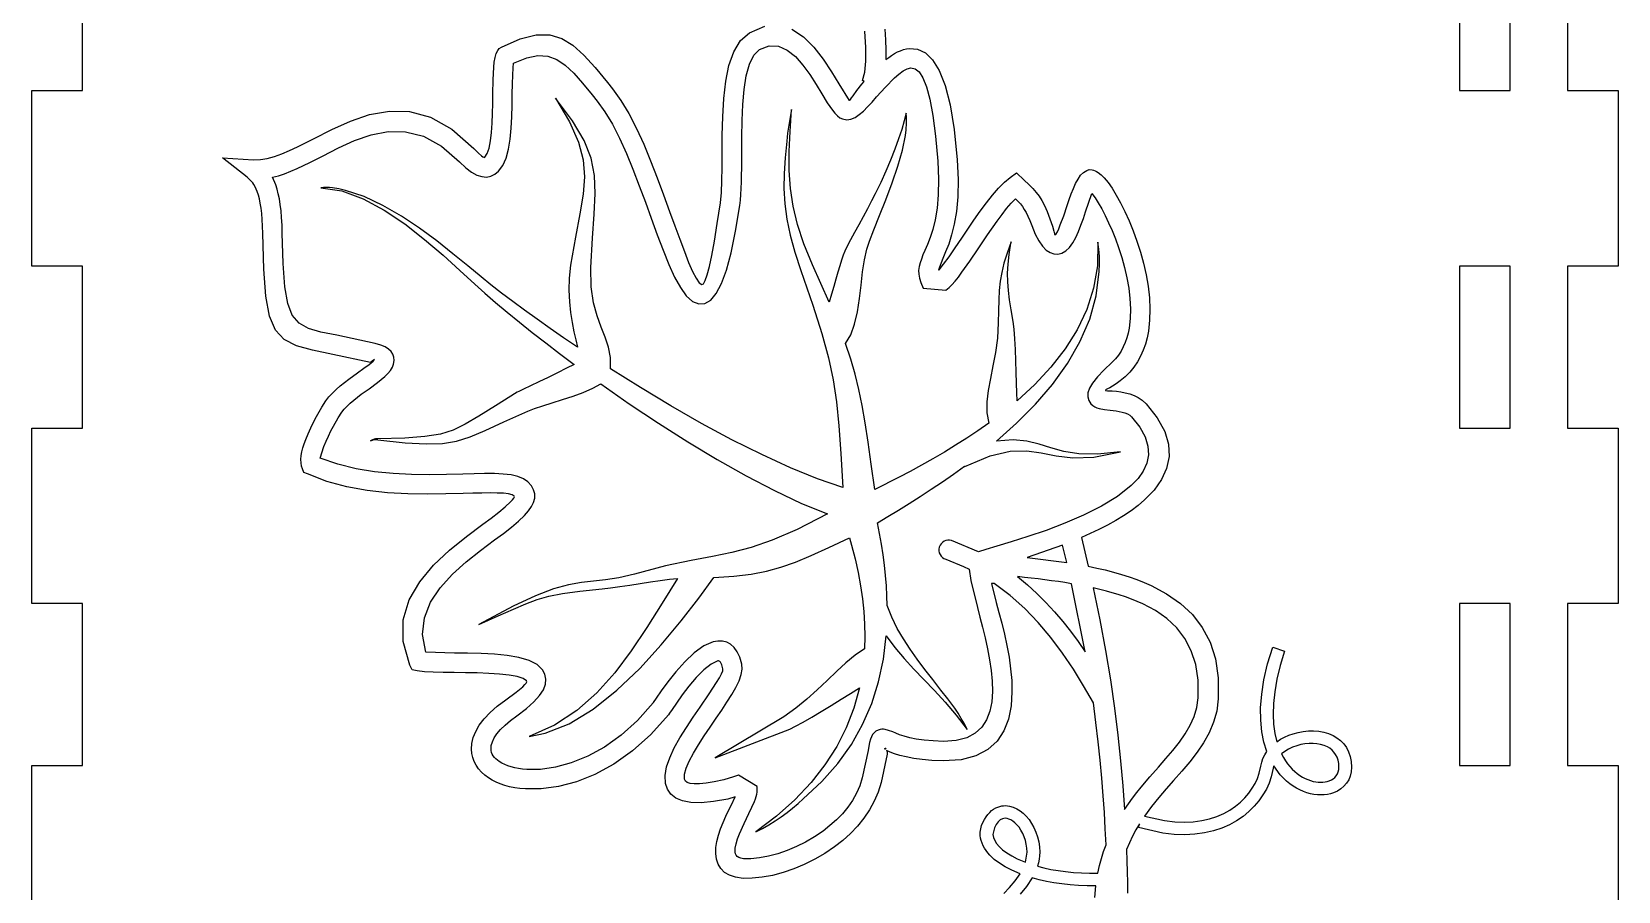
# Model space of a CAD drawing. Extents: x -338 to 50, y -399 to 300.
# Drawn here: x -337.5 to -243.5, y 31.3 to 82.3 of the extents above; entities that cross this region are included whole.
import ezdxf

# ---------------------------------------------------------------- set-up
doc = ezdxf.new("R2010")
doc.units = 0
doc.layers.add('LAYER_1', color=7, linetype='CONTINUOUS')

msp = doc.modelspace()

# ---------------------------------------------------------------- linework, layer by layer
at = {"layer": 'LAYER_1', "color": 250}
for points in [[(-337.5198, 28.3603), (-337.5198, 38.7603), (-334.5198, 38.7603), (-334.5198, 48.3603), (-337.5198, 48.3603), (-337.5198, 58.7603), (-334.5198, 58.7603), (-334.5198, 68.3603), (-337.5198, 68.3603), (-337.5198, 78.7603), (-334.5198, 78.7603), (-334.5198, 88.3603), (-337.5198, 88.3603), (-337.5198, 98.7603), (-334.5198, 98.7603), (-334.5198, 108.3603), (-337.5198, 108.3603), (-337.5198, 118.7602), (-334.5198, 118.7602), (-334.5198, 128.3602), (-337.5198, 128.3602), (-337.5198, 138.7602)], [(-243.5198, 138.7602), (-243.5198, 128.3602), (-246.5198, 128.3602), (-246.5198, 118.7602), (-243.5198, 118.7602), (-243.5198, 108.3603), (-246.5198, 108.3603), (-246.5198, 98.7603), (-243.5198, 98.7603), (-243.5198, 88.3603), (-246.5198, 88.3603), (-246.5198, 78.7603), (-243.5198, 78.7603), (-243.5198, 68.3603), (-246.5198, 68.3603), (-246.5198, 58.7603), (-243.5198, 58.7603), (-243.5198, 48.3603), (-246.5198, 48.3603), (-246.5198, 38.7603), (-243.5198, 38.7603), (-243.5198, 28.3603)], [(-279.9297, 31.1765), (-279.5859, 31.5322), (-279.2562, 31.9256), (-278.9642, 32.3483), (-279.4538, 32.5582), (-279.839, 32.7583), (-280.1848, 32.9737), (-280.4885, 33.2028), (-280.7479, 33.4442), (-280.8699, 33.5807), (-280.9781, 33.7207), (-281.0722, 33.8638), (-281.1516, 34.0099), (-281.2162, 34.1588), (-281.2656, 34.3104), (-281.2995, 34.4644), (-281.3174, 34.6206), (-281.3171, 34.8146), (-281.2914, 35.0089), (-281.2397, 35.203), (-281.1615, 35.3965), (-281.0709, 35.5704), (-280.9736, 35.7263), (-280.8701, 35.8644), (-280.7609, 35.9853), (-280.6465, 36.0894), (-280.5276, 36.1771), (-280.4045, 36.249), (-280.278, 36.3054), (-280.1649, 36.3425), (-280.0508, 36.368), (-279.9362, 36.3824), (-279.8213, 36.386), (-279.5918, 36.3616), (-279.3646, 36.2973), (-279.1617, 36.2057), (-278.9654, 36.0846), (-278.7777, 35.9361), (-278.6009, 35.7625), (-278.4326, 35.5601), (-278.2787, 35.334), (-278.1417, 35.0869), (-278.0241, 34.8213), (-277.9283, 34.5397), (-277.8569, 34.2446), (-277.8122, 33.9386), (-277.7967, 33.6243), (-277.8063, 33.4149), (-277.834, 33.2069), (-277.8787, 33.0006), (-277.9388, 32.7965), (-277.5477, 32.6961), (-277.1375, 32.6085), (-276.7094, 32.5343), (-276.2648, 32.4742), (-275.8049, 32.4291), (-275.331, 32.3997), (-274.8444, 32.3867), (-274.3463, 32.3908), (-274.25, 32.8331), (-274.1374, 33.2587), (-274.0098, 33.6683), (-273.8681, 34.0627), (-273.9111, 35.0041), (-273.9656, 35.9753), (-274.0331, 36.977), (-274.1151, 38.0104), (-274.2132, 39.0761), (-274.329, 40.1752), (-274.464, 41.3085), (-274.6197, 42.477), (-275.1955, 43.4813), (-275.803, 44.4694), (-276.4491, 45.4321), (-277.1405, 46.3604), (-277.8843, 47.2453), (-278.6874, 48.0777), (-279.5566, 48.8486), (-280.4988, 49.5488), (-280.6635, 49.5457), (-280.3732, 48.4312), (-280.2134, 47.836), (-280.0498, 47.2047), (-279.8905, 46.5458), (-279.7436, 45.8677), (-279.6172, 45.1788), (-279.5195, 44.4875), (-279.4585, 43.8023), (-279.4424, 43.1316), (-279.499, 42.2945), (-279.6547, 41.5171), (-279.9249, 40.8161), (-280.3246, 40.2081), (-280.869, 39.7098), (-281.5733, 39.3379), (-282.4527, 39.1091), (-283.5224, 39.04), (-284.1808, 39.0647), (-284.7599, 39.1154), (-285.2653, 39.1864), (-285.7022, 39.2722), (-286.0762, 39.367), (-286.3926, 39.4651), (-286.6568, 39.5609), (-286.8742, 39.6487), (-286.8508, 39.6123), (-286.8341, 39.567), (-286.8274, 39.5112), (-286.8339, 39.4434), (-287.1957, 37.7514), (-287.3678, 37.1877), (-287.599, 36.647), (-287.8843, 36.1303), (-288.2186, 35.6388), (-288.5971, 35.1738), (-289.0148, 34.7365), (-289.4666, 34.3279), (-289.9477, 33.9494), (-290.5241, 33.5571), (-291.126, 33.2063), (-291.7456, 32.8989), (-292.3755, 32.6367), (-293.0078, 32.4216), (-293.6351, 32.2556), (-294.2496, 32.1405), (-294.8436, 32.0782), (-295.3764, 32.0766), (-295.8225, 32.1383), (-296.1876, 32.2584), (-296.4774, 32.4317), (-296.6976, 32.6531), (-296.8539, 32.9175), (-296.9519, 33.2197), (-296.9975, 33.5547), (-296.9907, 33.9027), (-296.935, 34.2659), (-296.8392, 34.6386), (-296.7121, 35.0148), (-296.5626, 35.3887), (-296.3994, 35.7545), (-296.2313, 36.1064), (-296.0671, 36.4385), (-295.8382, 36.9039), (-296.2676, 36.7781), (-297.1239, 36.6226), (-297.853, 36.5557), (-298.4623, 36.5716), (-298.9592, 36.665), (-299.351, 36.8301), (-299.645, 37.0614), (-299.8486, 37.3533), (-299.9691, 37.7003), (-299.9986, 38.1645), (-299.9088, 38.6767), (-299.7185, 39.2275), (-299.4467, 39.8073), (-299.1121, 40.4065), (-298.7336, 41.0158), (-298.3301, 41.6255), (-297.9205, 42.2262), (-297.3886, 43.0067), (-296.9451, 43.6855), (-296.7754, 43.9677), (-296.6504, 44.2017), (-296.5778, 44.3798), (-296.565, 44.4944), (-296.6364, 44.73), (-296.7124, 44.8805), (-296.7517, 44.9268), (-296.7917, 44.9556), (-296.8322, 44.9679), (-296.8729, 44.9651), (-297.267, 44.7783), (-297.6984, 44.4317), (-298.1432, 43.9763), (-298.5777, 43.4634), (-298.9777, 42.9439), (-299.3196, 42.4691), (-299.5794, 42.0901), (-299.7331, 41.8581), (-299.7966, 41.7655), (-300.8335, 40.5951), (-301.9181, 39.625), (-303.0296, 38.8437), (-304.1473, 38.24), (-305.2505, 37.8025), (-306.3186, 37.52), (-307.3307, 37.3811), (-308.2663, 37.3746), (-308.5921, 37.4037), (-308.9051, 37.4491), (-309.2043, 37.5102), (-309.4887, 37.5863), (-309.7574, 37.6771), (-310.0093, 37.7819), (-310.2435, 37.9002), (-310.459, 38.0314), (-310.6815, 38.1961), (-310.8787, 38.3757), (-311.0494, 38.5695), (-311.1925, 38.777), (-311.3069, 38.9976), (-311.3914, 39.2305), (-311.445, 39.4752), (-311.4664, 39.7311), (-311.4435, 40.071), (-311.3603, 40.4223), (-311.2139, 40.7828), (-311.0015, 41.1509), (-310.7205, 41.5245), (-310.368, 41.9017), (-309.9414, 42.2807), (-309.4377, 42.6595), (-308.8168, 43.1096), (-308.4201, 43.4367), (-308.2978, 43.5582), (-308.2221, 43.6539), (-308.1897, 43.7256), (-308.1975, 43.7748), (-308.3998, 43.925), (-308.7527, 44.0401), (-309.2285, 44.1251), (-309.7998, 44.1849), (-310.4391, 44.2245), (-311.1188, 44.2488), (-311.8114, 44.2627), (-312.4894, 44.2712), (-313.1438, 44.2798), (-313.7394, 44.2952), (-314.2574, 44.3246), (-314.679, 44.3752), (-314.9859, 44.4284), (-315.1098, 44.713), (-315.515, 46.1157), (-315.5049, 47.4025), (-315.1521, 48.58), (-314.5292, 49.6549), (-313.709, 50.6341), (-312.764, 51.5241), (-311.7668, 52.3319), (-310.7902, 53.064), (-310.2968, 53.4305), (-309.8495, 53.7735), (-309.4641, 54.0914), (-309.1567, 54.383), (-309.0404, 54.5116), (-308.9602, 54.6149), (-308.9207, 54.6904), (-308.9268, 54.7353), (-309.062, 54.8099), (-309.2799, 54.8625), (-309.5739, 54.8961), (-309.9374, 54.9137), (-310.3635, 54.9182), (-310.8457, 54.9127), (-311.3772, 54.9), (-311.9514, 54.8833), (-312.9821, 54.8554), (-314.0845, 54.8422), (-315.2404, 54.861), (-316.4317, 54.9294), (-317.6401, 55.0646), (-318.8474, 55.2842), (-320.0355, 55.6054), (-321.1862, 56.0456), (-321.3888, 56.1367), (-321.4786, 56.3421), (-321.5352, 56.5146), (-321.5645, 56.7046), (-321.5687, 56.9097), (-321.5499, 57.1277), (-321.5103, 57.3564), (-321.452, 57.5935), (-321.3774, 57.8367), (-321.2884, 58.0839), (-321.1465, 58.4297), (-320.9881, 58.7769), (-320.8204, 59.1163), (-320.6505, 59.4385), (-320.3331, 59.9944), (-320.0935, 60.3702), (-319.9135, 60.6044), (-319.7079, 60.8307), (-319.4816, 61.0492), (-319.2395, 61.2604), (-318.7272, 61.6614), (-318.21, 62.036), (-317.8354, 62.3048), (-317.5206, 62.5384), (-317.2998, 62.7196), (-317.2074, 62.8313), (-317.263, 62.7837), (-317.4407, 62.6541), (-319.6713, 63.1251), (-320.8894, 63.3713), (-321.8396, 63.6406), (-322.5561, 64.0142), (-323.0732, 64.5731), (-323.4249, 65.3985), (-323.6456, 66.5715), (-323.7695, 68.1731), (-323.8306, 70.2845), (-323.843, 70.7202), (-323.8641, 71.1158), (-323.8936, 71.4736), (-323.931, 71.7958), (-323.9761, 72.0848), (-324.0283, 72.3427), (-324.0875, 72.572), (-324.1532, 72.7748), (-324.2152, 72.9303), (-324.2818, 73.0685), (-324.3528, 73.1911), (-324.4278, 73.3), (-324.5889, 73.484), (-324.7627, 73.6352), (-326.2187, 74.7713), (-324.3735, 74.6675), (-323.9751, 74.6767), (-323.5614, 74.7429), (-323.1335, 74.8585), (-322.6927, 75.0159), (-322.24, 75.2074), (-321.7767, 75.4255), (-321.3041, 75.6625), (-320.8231, 75.9108), (-319.7463, 76.4587), (-318.6389, 76.958), (-317.5005, 77.3444), (-316.3307, 77.5536), (-315.1291, 77.5212), (-313.8954, 77.183), (-312.6291, 76.4748), (-311.33, 75.3321), (-311.0587, 75.0598), (-310.8626, 74.8903), (-310.7903, 74.8406), (-310.734, 74.8125), (-310.6926, 74.8045), (-310.6652, 74.8153), (-310.5262, 75.029), (-310.4194, 75.3576), (-310.3402, 75.7803), (-310.2842, 76.2762), (-310.2468, 76.8245), (-310.2235, 77.4043), (-310.2097, 77.9949), (-310.2009, 78.5752), (-310.1854, 79.4104), (-310.147, 80.1425), (-310.1119, 80.4572), (-310.0623, 80.7309), (-309.9951, 80.9586), (-309.9075, 81.1351), (-309.8259, 81.2584), (-309.6892, 81.3292), (-308.5784, 81.822), (-307.6377, 82.062), (-306.8288, 82.0678), (-306.1132, 81.8583), (-305.4525, 81.4522), (-304.8084, 80.8682), (-304.1423, 80.1251), (-303.4159, 79.2416), (-303.112, 78.8692), (-302.6149, 78.1856), (-302.1419, 77.3963), (-301.6915, 76.5219), (-301.2623, 75.583), (-300.8527, 74.6001), (-300.4613, 73.5937), (-300.0867, 72.5844), (-299.7273, 71.5928), (-299.4206, 70.7449), (-299.1283, 69.9483), (-298.8531, 69.2211), (-298.5976, 68.5817), (-298.3643, 68.0483), (-298.1558, 67.6391), (-297.9747, 67.3723), (-297.8235, 67.2663), (-297.7256, 67.3173), (-297.6184, 67.5048), (-297.5009, 67.8399), (-297.3719, 68.3337), (-297.2303, 68.9973), (-297.0749, 69.8417), (-296.9047, 70.8782), (-296.7186, 72.1178), (-296.6585, 72.7143), (-296.6268, 73.4159), (-296.6142, 74.1984), (-296.6109, 75.0378), (-296.6058, 76.1204), (-296.5818, 77.2165), (-296.5204, 78.2925), (-296.4028, 79.3147), (-296.2103, 80.2496), (-295.9243, 81.0634), (-295.526, 81.7226), (-294.9968, 82.1936), (-294.0759, 82.5866)], [(-292.4765, 82.3998), (-291.7897, 81.9443), (-291.1729, 81.3304), (-290.6218, 80.6202), (-290.1325, 79.8759), (-289.7009, 79.1597), (-289.0954, 78.1743), (-289.0603, 78.1879), (-289.0092, 78.2438), (-288.9414, 78.3364), (-288.8565, 78.4601), (-288.6326, 78.7779), (-288.3327, 79.1519), (-288.1926, 79.3114), (-288.3072, 79.3675), (-288.1615, 79.8467), (-288.096, 80.5028), (-288.1007, 81.3194), (-288.1653, 82.28)], [(-286.9828, 82.4122), (-286.9363, 81.7642), (-286.9119, 81.16), (-286.912, 80.6025), (-286.7441, 80.7323), (-286.5739, 80.8513), (-286.4016, 80.9579), (-286.2274, 81.0508), (-286.0512, 81.1285), (-285.8731, 81.1896), (-285.6934, 81.2327), (-285.5121, 81.2563), (-285.0304, 81.2154), (-284.572, 81.003), (-284.1434, 80.5927), (-283.7515, 79.9586), (-283.4029, 79.0746), (-283.1042, 77.9144), (-282.8622, 76.4521), (-282.6835, 74.6615), (-282.6318, 73.4895), (-282.6527, 72.4734), (-282.7326, 71.5982), (-282.858, 70.8489), (-283.0152, 70.2105), (-283.1907, 69.6682), (-283.3708, 69.2069), (-283.542, 68.8117), (-283.7894, 68.1383), (-283.7611, 68.136), (-283.4904, 68.4711), (-283.1678, 68.9164), (-282.8044, 69.4442), (-282.4115, 70.0267), (-282.0564, 70.5535), (-281.6926, 71.0855), (-281.3241, 71.6088), (-280.955, 72.1096), (-280.5894, 72.5739), (-280.2312, 72.988), (-279.8846, 73.3379), (-279.5536, 73.6098), (-279.1649, 73.8856), (-278.7185, 73.4588), (-278.4387, 73.1896), (-278.2036, 72.9536), (-278.0037, 72.7317), (-277.8292, 72.5051), (-277.6703, 72.2546), (-277.5174, 71.9613), (-277.3607, 71.6063), (-277.1906, 71.1704), (-277.0405, 70.7315), (-276.9573, 70.4339), (-276.9163, 70.2667), (-276.8929, 70.2191), (-276.8281, 70.2769), (-276.7527, 70.3998), (-276.6683, 70.5777), (-276.5768, 70.8008), (-276.3791, 71.3425), (-276.1736, 71.9453), (-276.0531, 72.2999), (-275.9313, 72.6423), (-275.8053, 72.965), (-275.6724, 73.2607), (-275.5296, 73.5218), (-275.3739, 73.7411), (-275.2026, 73.9111), (-275.0128, 74.0243), (-274.8592, 74.0874), (-274.6981, 74.0607), (-274.6093, 74.0403), (-274.5196, 74.0084), (-274.4292, 73.9653), (-274.3382, 73.9112), (-274.1556, 73.7711), (-273.9733, 73.5903), (-273.7522, 73.32), (-273.5143, 72.9792), (-273.265, 72.5749), (-273.0097, 72.1138), (-272.7536, 71.6029), (-272.5022, 71.049), (-272.2608, 70.4589), (-272.0348, 69.8395), (-271.8279, 69.1934), (-271.6456, 68.5283), (-271.4929, 67.8508), (-271.3753, 67.1675), (-271.2978, 66.4848), (-271.2657, 65.8094), (-271.2842, 65.1478), (-271.3585, 64.5066), (-271.4357, 64.1178), (-271.5378, 63.7408), (-271.666, 63.3769), (-271.8215, 63.0276), (-272.0055, 62.6945), (-272.2191, 62.3788), (-272.4637, 62.0822), (-272.7403, 61.806), (-273.0233, 61.5655), (-273.2703, 61.3822), (-273.4796, 61.2471), (-273.6495, 61.1512), (-273.7785, 61.0855), (-273.8648, 61.041), (-273.9068, 61.0087), (-273.9028, 60.9798), (-273.7772, 60.9701), (-273.4961, 60.968), (-273.2499, 60.94), (-272.9931, 60.9044), (-272.7305, 60.8555), (-272.467, 60.7875), (-272.2074, 60.6945), (-271.9566, 60.5708), (-271.7193, 60.4105), (-271.5006, 60.2079), (-270.8322, 59.3691), (-270.3937, 58.5668), (-270.1672, 57.8007), (-270.135, 57.0706), (-270.279, 56.376), (-270.5816, 55.7167), (-271.0249, 55.0924), (-271.5911, 54.5027), (-271.9701, 54.1774), (-272.3828, 53.8658), (-272.825, 53.5677), (-273.2924, 53.2829), (-273.7808, 53.0114), (-274.2859, 52.7529), (-274.8035, 52.5074), (-275.3294, 52.2747), (-274.9189, 50.5715), (-274.4153, 50.4669), (-273.9205, 50.353), (-273.4354, 50.2289), (-272.9609, 50.0937), (-272.498, 49.9468), (-272.0478, 49.7873), (-271.6111, 49.6143), (-271.1889, 49.4272), (-270.2783, 48.9404), (-269.4632, 48.3701), (-268.7553, 47.7076), (-268.1657, 46.9442), (-267.7059, 46.0711), (-267.3873, 45.0797), (-267.2212, 43.9613), (-267.219, 42.707), (-267.3139, 41.9942), (-267.498, 41.331), (-267.7604, 40.7083), (-268.0902, 40.117), (-268.4764, 39.5478), (-268.9082, 38.9915), (-269.3748, 38.439), (-269.8652, 37.881), (-270.3011, 37.3855), (-270.739, 36.8714), (-271.1702, 36.3324), (-271.5858, 35.762), (-270.4013, 35.4998), (-269.7995, 35.4307), (-269.2315, 35.4105), (-268.6973, 35.4358), (-268.1969, 35.5033), (-267.73, 35.6094), (-267.2966, 35.7507), (-266.8966, 35.924), (-266.53, 36.1256), (-266.2018, 36.3482), (-265.9054, 36.5916), (-265.6409, 36.8524), (-265.4082, 37.1273), (-265.2072, 37.413), (-265.0379, 37.7061), (-264.9003, 38.0034), (-264.7943, 38.3014), (-264.6991, 38.7228), (-264.6478, 38.959), (-264.5695, 39.1832), (-264.4661, 39.3947), (-264.3396, 39.5934), (-264.5119, 40.1497), (-264.635, 40.7656), (-264.7026, 41.4423), (-264.7086, 42.1811), (-264.647, 42.983), (-264.5116, 43.8494), (-264.2964, 44.7814), (-263.9951, 45.7801), (-263.2861, 45.5427), (-263.5485, 44.6838), (-263.7437, 43.8808), (-263.8759, 43.1328), (-263.9497, 42.4385), (-263.9693, 41.7969), (-263.9393, 41.2069), (-263.8641, 40.6675), (-263.748, 40.1775), (-263.5271, 40.3223), (-263.2923, 40.4498), (-263.0459, 40.5592), (-262.7903, 40.6503), (-262.4927, 40.7304), (-262.1889, 40.7858), (-261.8828, 40.8156), (-261.5781, 40.819), (-261.2698, 40.7941), (-260.9709, 40.7397), (-260.6853, 40.655), (-260.4171, 40.5391), (-260.1847, 40.4024), (-259.9737, 40.2391), (-259.7872, 40.0486), (-259.6279, 39.8303), (-259.4989, 39.5835), (-259.4032, 39.3078), (-259.3435, 39.0025), (-259.323, 38.6671), (-259.3427, 38.3927), (-259.4001, 38.1414), (-259.4924, 37.9136), (-259.617, 37.7101), (-259.7711, 37.5313), (-259.9521, 37.3779), (-260.1573, 37.2505), (-260.3839, 37.1497), (-260.56, 37.0941), (-260.7448, 37.054), (-260.9373, 37.0297), (-261.136, 37.0214), (-261.3399, 37.0294), (-261.5478, 37.054), (-261.7583, 37.0954), (-261.9704, 37.1539), (-262.1758, 37.227), (-262.3809, 37.3166), (-262.5846, 37.4232), (-262.7858, 37.5468), (-262.9833, 37.6877), (-263.176, 37.8463), (-263.3627, 38.0226), (-263.5423, 38.2169), (-263.9292, 38.7461), (-263.9579, 38.6114), (-264.0795, 38.0846), (-264.2064, 37.7271), (-264.3705, 37.371), (-264.572, 37.0202), (-264.8109, 36.6789), (-265.0871, 36.3508), (-265.4007, 36.0402), (-265.7518, 35.7509), (-266.1404, 35.487), (-266.5601, 35.2555), (-267.016, 35.0564), (-267.5083, 34.8934), (-268.0368, 34.7706), (-268.6015, 34.6919), (-269.2024, 34.661), (-269.8395, 34.6819), (-270.5127, 34.7586), (-271.9511, 35.091), (-271.8871, 35.3019), (-272.0991, 34.945), (-272.2997, 34.5733), (-272.4873, 34.1857), (-272.6603, 33.7809), (-272.6374, 33.1134), (-272.6189, 32.4608), (-272.6042, 31.8228), (-272.5927, 31.199)], [(-274.5284, 30.9457), (-274.465, 31.6398), (-274.9889, 31.6405), (-275.501, 31.6593), (-276, 31.6955), (-276.4845, 31.7481), (-276.9532, 31.8165), (-277.4046, 31.8998), (-277.8375, 31.9973), (-278.2505, 32.1081), (-278.5796, 31.6015), (-278.9532, 31.1342)]]:
    msp.add_lwpolyline(points, dxfattribs=at)
at = {"layer": 'LAYER_1', "color": 20}
for points in [[(-252.9198, 78.7603), (-249.9198, 78.7603), (-249.9198, 88.3603), (-252.9198, 88.3603), (-252.9198, 78.7603), (-252.9198, 78.7603)], [(-252.9198, 58.7603), (-249.9198, 58.7603), (-249.9198, 68.3603), (-252.9198, 68.3603), (-252.9198, 58.7603), (-252.9198, 58.7603)], [(-252.9198, 38.7603), (-249.9198, 38.7603), (-249.9198, 48.3603), (-252.9198, 48.3603), (-252.9198, 38.7603), (-252.9198, 38.7603)]]:
    msp.add_lwpolyline(points, close=True, dxfattribs=at)
at = {"layer": 'LAYER_1', "color": 250}
for points in [[(-281.4323, 51.4236), (-283.0217, 52.0932), (-283.137, 52.1161), (-283.251, 52.1157), (-283.3609, 52.0933), (-283.4638, 52.0507), (-283.5566, 51.9894), (-283.6366, 51.9108), (-283.7008, 51.8166), (-283.7462, 51.7082), (-283.7692, 51.5929), (-283.7687, 51.4788), (-283.7464, 51.3689), (-283.7037, 51.2661), (-283.6423, 51.1732), (-283.5637, 51.0932), (-283.4694, 51.0291), (-283.361, 50.9836), (-282.3215, 50.567), (-281.9808, 50.4064), (-281.8883, 49.7255), (-281.4901, 48.1268), (-281.3372, 47.5573), (-281.1806, 46.9544), (-281.028, 46.3271), (-280.8872, 45.6847), (-280.7661, 45.0362), (-280.6723, 44.3909), (-280.6136, 43.7578), (-280.5979, 43.1461), (-280.6384, 42.5426), (-280.7496, 41.9821), (-280.9424, 41.4767), (-281.2275, 41.0383), (-281.6158, 40.6789), (-282.1181, 40.4107), (-282.7453, 40.2456), (-283.5081, 40.1956), (-284.1207, 40.219), (-284.6533, 40.267), (-285.1121, 40.3341), (-285.5031, 40.4142), (-285.8323, 40.5017), (-286.106, 40.5908), (-286.33, 40.6757), (-286.5106, 40.7506), (-286.7491, 40.8472), (-286.9562, 40.9069), (-287.0552, 40.9185), (-287.155, 40.9156), (-287.2585, 40.8966), (-287.3686, 40.8596), (-287.5055, 40.7904), (-287.6147, 40.7048), (-287.7013, 40.5994), (-287.7703, 40.4709), (-287.8266, 40.3159), (-287.8755, 40.1311), (-287.9218, 39.913), (-287.9707, 39.6583), (-288.3214, 38.027), (-288.4628, 37.5678), (-288.6547, 37.1252), (-288.893, 36.7005), (-289.1734, 36.2947), (-289.4916, 35.9088), (-289.8436, 35.5441), (-290.225, 35.2017), (-290.6316, 34.8825), (-291.1398, 34.5361), (-291.6692, 34.2265), (-292.2129, 33.9552), (-292.7643, 33.7239), (-293.3169, 33.5343), (-293.8638, 33.3881), (-294.3985, 33.287), (-294.9143, 33.2325), (-295.1475, 33.227), (-295.3422, 33.2401), (-295.5009, 33.2703), (-295.6261, 33.316), (-295.7204, 33.3759), (-295.7863, 33.4485), (-295.8264, 33.5321), (-295.8431, 33.6254), (-295.8335, 33.8642), (-295.7829, 34.1312), (-295.6985, 34.4192), (-295.5878, 34.721), (-295.3175, 35.3374), (-295.0315, 35.923), (-294.8475, 36.2974), (-294.6957, 36.6329), (-294.6363, 36.7853), (-294.5903, 36.927), (-294.5595, 37.0578), (-294.5455, 37.1772), (-294.5307, 37.5201), (-295.6416, 38.1835), (-295.9496, 38.0842), (-296.5172, 37.9065), (-297.081, 37.7934), (-297.5565, 37.7189), (-297.9486, 37.6807), (-298.2627, 37.6763), (-298.5038, 37.7034), (-298.677, 37.7596), (-298.7876, 37.8426), (-298.8406, 37.9498), (-298.8413, 38.2416), (-298.7436, 38.6042), (-298.5631, 39.0251), (-298.3156, 39.4919), (-298.0166, 39.9922), (-297.6819, 40.5135), (-297.327, 41.0435), (-296.9677, 41.5696), (-296.6375, 42.0532), (-296.3262, 42.5207), (-296.0442, 42.9682), (-295.8021, 43.392), (-295.6101, 43.788), (-295.4789, 44.1527), (-295.4188, 44.482), (-295.4403, 44.7722), (-295.5653, 45.1793), (-295.7203, 45.5084), (-295.903, 45.7639), (-296.111, 45.9502), (-296.342, 46.0715), (-296.5939, 46.1323), (-296.8643, 46.1368), (-297.1508, 46.0895), (-297.699, 45.853), (-298.2643, 45.4415), (-298.8232, 44.912), (-299.3522, 44.3216), (-299.8279, 43.7274), (-300.2268, 43.1865), (-300.5254, 42.7559), (-300.7003, 42.4928), (-300.704, 42.4844), (-301.6338, 41.4316), (-302.6013, 40.5586), (-303.5884, 39.8552), (-304.5775, 39.3112), (-305.5505, 38.9166), (-306.4897, 38.6612), (-307.3772, 38.5349), (-308.195, 38.5276), (-308.4433, 38.5492), (-308.6799, 38.582), (-308.9042, 38.6256), (-309.1155, 38.6797), (-309.3131, 38.7438), (-309.4962, 38.8176), (-309.6643, 38.9007), (-309.8165, 38.9926), (-309.9254, 39.0721), (-310.0219, 39.1567), (-310.1054, 39.246), (-310.1753, 39.3398), (-310.2311, 39.4378), (-310.2723, 39.5395), (-310.2982, 39.6448), (-310.3084, 39.7533), (-310.2901, 39.9564), (-310.2265, 40.173), (-310.1155, 40.4022), (-309.955, 40.6434), (-309.7429, 40.8956), (-309.4771, 41.1581), (-309.1556, 41.4301), (-308.7763, 41.7107), (-308.2092, 42.1355), (-307.7628, 42.5342), (-307.4305, 42.9078), (-307.2056, 43.2574), (-307.0816, 43.5839), (-307.0518, 43.8885), (-307.1097, 44.1723), (-307.2485, 44.4362), (-307.5785, 44.7488), (-308.0573, 44.9863), (-308.6567, 45.1593), (-309.3486, 45.2786), (-310.1047, 45.3547), (-310.8969, 45.3983), (-311.6971, 45.4201), (-312.4769, 45.4307), (-314.1675, 45.4778), (-314.3698, 46.5327), (-314.2574, 47.521), (-313.8861, 48.4441), (-313.3119, 49.3035), (-312.5905, 50.1007), (-311.7779, 50.8369), (-310.9298, 51.5139), (-310.1023, 52.1329), (-309.5763, 52.5239), (-309.0949, 52.8944), (-308.671, 53.2474), (-308.3172, 53.5859), (-308.0885, 53.8497), (-307.91, 54.1079), (-307.786, 54.3612), (-307.7205, 54.6102), (-307.718, 54.8554), (-307.7825, 55.0975), (-307.9183, 55.3372), (-308.1297, 55.575), (-308.3898, 55.7586), (-308.7219, 55.8925), (-309.1217, 55.9836), (-309.5849, 56.0388), (-310.1074, 56.0651), (-310.6848, 56.0694), (-311.3129, 56.0586), (-311.9875, 56.0396), (-312.9377, 56.0135), (-313.9512, 55.9996), (-315.0112, 56.0121), (-316.101, 56.0656), (-317.2037, 56.1746), (-318.3025, 56.3533), (-319.3806, 56.6164), (-320.4212, 56.9781), (-320.2067, 57.6711), (-320.0803, 57.9792), (-319.9392, 58.2885), (-319.7898, 58.5909), (-319.6386, 58.8779), (-319.356, 59.373), (-319.1428, 59.7075), (-319.0041, 59.8851), (-318.8375, 60.063), (-318.6481, 60.2406), (-318.441, 60.4169), (-317.9938, 60.7624), (-317.5362, 61.093), (-317.028, 61.4627), (-316.5915, 61.8211), (-316.4118, 62.0003), (-316.2639, 62.1815), (-316.1527, 62.3666), (-316.0827, 62.557), (-316.0507, 62.7634), (-316.061, 62.9555), (-316.1164, 63.1328), (-316.2198, 63.2947), (-316.374, 63.4408), (-316.5817, 63.5704), (-316.8458, 63.683), (-317.1691, 63.7781), (-319.4523, 64.2638), (-320.3927, 64.4549), (-321.1265, 64.6699), (-321.68, 64.9775), (-322.0799, 65.4463), (-322.3526, 66.1449), (-322.5245, 67.1421), (-322.6224, 68.5065), (-322.6725, 70.3066), (-322.6868, 70.7927), (-322.712, 71.2375), (-322.7476, 71.6433), (-322.7932, 72.0124), (-322.8482, 72.3474), (-322.9122, 72.6506), (-322.9848, 72.9243), (-323.0655, 73.171), (-323.2638, 73.6234), (-322.8997, 73.7194), (-322.5341, 73.8393), (-322.1667, 73.9798), (-321.7973, 74.1379), (-321.0504, 74.4946), (-320.2906, 74.8843), (-319.3528, 75.3619), (-318.3901, 75.7989), (-317.4039, 76.1412), (-316.3954, 76.3345), (-315.3661, 76.3246), (-314.3175, 76.0573), (-313.2507, 75.4784), (-312.1673, 74.5336), (-311.8067, 74.1884), (-311.4689, 73.9312), (-311.1528, 73.7574), (-310.8575, 73.6625), (-310.5822, 73.6417), (-310.326, 73.6904), (-310.0878, 73.8041), (-309.8668, 73.9781), (-309.6119, 74.3139), (-309.4177, 74.7587), (-309.2756, 75.2918), (-309.177, 75.8927), (-309.1132, 76.5407), (-309.0758, 77.2152), (-309.056, 77.8955), (-309.0454, 78.5609), (-309.0364, 79.1595), (-309.024, 79.6869), (-309.0043, 80.1096), (-308.9733, 80.3945), (-308.1949, 80.7072), (-307.5252, 80.8379), (-306.9379, 80.7993), (-306.4067, 80.6041), (-305.9052, 80.2651), (-305.4073, 79.795), (-304.8867, 79.2067), (-304.317, 78.5127), (-304.0113, 78.1362), (-303.5553, 77.5055), (-303.1165, 76.7653), (-302.6944, 75.9366), (-302.2885, 75.0403), (-301.8981, 74.0972), (-301.5228, 73.1283), (-301.1619, 72.1546), (-300.8148, 71.1968), (-300.4601, 70.2193), (-300.1146, 69.2998), (-299.7739, 68.4583), (-299.4337, 67.7147), (-299.0894, 67.089), (-298.7366, 66.6011), (-298.3709, 66.271), (-297.9878, 66.1186), (-297.6304, 66.1474), (-297.2891, 66.3485), (-296.9636, 66.736), (-296.6539, 67.3236), (-296.3599, 68.1253), (-296.0815, 69.1549), (-295.8185, 70.4263), (-295.5709, 71.9534), (-295.5328, 72.2661), (-295.5039, 72.6044), (-295.483, 72.966), (-295.4687, 73.3482), (-295.4597, 73.7488), (-295.4547, 74.1652), (-295.4523, 74.595), (-295.4512, 75.0357), (-295.4473, 76.0045), (-295.4312, 76.9827), (-295.3907, 77.9372), (-295.3137, 78.8353), (-295.1879, 79.644), (-295.0013, 80.3304), (-294.7416, 80.8617), (-294.3968, 81.2049), (-293.8223, 81.4238), (-293.276, 81.3952), (-292.7599, 81.1645), (-292.2759, 80.7772), (-291.8259, 80.2787), (-291.412, 79.7143), (-291.0359, 79.1296), (-290.6998, 78.5699), (-290.3817, 78.0424), (-290.0827, 77.601), (-289.9354, 77.4208), (-289.7868, 77.272), (-289.635, 77.158), (-289.478, 77.0821), (-289.2307, 77.0378), (-288.9859, 77.0717), (-288.7417, 77.1743), (-288.4962, 77.3364), (-288.2475, 77.5483), (-287.9939, 77.8007), (-287.7334, 78.084), (-287.4642, 78.3889), (-286.944, 78.9727), (-286.4086, 79.5165), (-286.1458, 79.7438), (-285.8918, 79.9253), (-285.6508, 80.0493), (-285.427, 80.1038), (-285.1819, 80.0584), (-284.9445, 79.8715), (-284.7175, 79.5217), (-284.5038, 78.9874), (-284.306, 78.2471), (-284.127, 77.2795), (-283.9694, 76.0631), (-283.8362, 74.5763), (-283.7884, 73.5079), (-283.8061, 72.5838), (-283.8769, 71.7899), (-283.9887, 71.1122), (-284.1292, 70.5365), (-284.2861, 70.0488), (-284.4473, 69.635), (-284.6006, 69.281), (-284.7138, 69.0221), (-284.812, 68.7809), (-284.8908, 68.5517), (-284.9458, 68.3286), (-284.9723, 68.106), (-284.9658, 67.8779), (-284.922, 67.6387), (-284.8362, 67.3825), (-284.7038, 67.0562), (-283.3528, 66.9393), (-283.1694, 67.096), (-283.0008, 67.257), (-282.8166, 67.4637), (-282.6179, 67.711), (-282.406, 67.9937), (-281.9479, 68.6454), (-281.4524, 69.378), (-280.888, 70.2125), (-280.3147, 71.031), (-280.0323, 71.4136), (-279.757, 71.7673), (-279.4917, 72.0839), (-279.2397, 72.355), (-279.0821, 72.1949), (-278.9446, 72.0424), (-278.8223, 71.8881), (-278.7107, 71.7228), (-278.6048, 71.5373), (-278.4999, 71.3221), (-278.3913, 71.0682), (-278.2743, 70.7662), (-278.0647, 70.2617), (-277.8504, 69.8543), (-277.6318, 69.5383), (-277.4094, 69.3083), (-277.1835, 69.1585), (-276.9545, 69.0836), (-276.7228, 69.0777), (-276.4889, 69.1355), (-276.2495, 69.269), (-276.0345, 69.4735), (-275.8406, 69.7379), (-275.6648, 70.0514), (-275.5037, 70.4028), (-275.3542, 70.7811), (-275.2131, 71.1754), (-275.0773, 71.5747), (-274.702, 72.6603), (-274.5204, 72.4091), (-274.3277, 72.1064), (-274.1272, 71.7568), (-273.9224, 71.3645), (-273.7169, 70.9342), (-273.514, 70.4704), (-273.3173, 69.9774), (-273.1302, 69.4597), (-272.942, 68.8733), (-272.7756, 68.2718), (-272.6359, 67.6615), (-272.5275, 67.0484), (-272.4552, 66.4389), (-272.4236, 65.839), (-272.4375, 65.2551), (-272.5016, 64.6932), (-272.5601, 64.3958), (-272.6364, 64.1086), (-272.7313, 63.8327), (-272.8457, 63.5694), (-272.9803, 63.3198), (-273.1361, 63.0851), (-273.3138, 62.8665), (-273.5143, 62.6653), (-274.0039, 62.2001), (-274.3844, 61.791), (-274.6627, 61.4323), (-274.8457, 61.1187), (-274.9403, 60.8447), (-274.9533, 60.6049), (-274.8916, 60.3937), (-274.762, 60.2058), (-274.6567, 60.1075), (-274.5397, 60.0294), (-274.4115, 59.9686), (-274.2728, 59.922), (-273.966, 59.8596), (-273.6241, 59.8179), (-273.2739, 59.7755), (-272.9196, 59.709), (-272.7532, 59.6606), (-272.6005, 59.5988), (-272.4664, 59.5214), (-272.3558, 59.4258), (-271.8731, 58.8221), (-271.5544, 58.2463), (-271.3869, 57.6981), (-271.3579, 57.1771), (-271.4547, 56.6829), (-271.6646, 56.2152), (-271.975, 55.7736), (-272.3732, 55.3578), (-273.1882, 54.7151), (-274.146, 54.1282), (-275.2012, 53.5967), (-276.3084, 53.1202), (-277.422, 52.6981), (-278.4966, 52.3301), (-279.4869, 52.0157), (-280.3472, 51.7545), (-280.9962, 51.5592), (-281.4323, 51.4236)], [(-287.5738, 55.1163), (-287.7823, 56.617), (-287.9682, 57.9219), (-288.1439, 59.0693), (-288.322, 60.0973), (-288.515, 61.0443), (-288.7354, 61.9485), (-288.9957, 62.8482), (-289.3084, 63.7817), (-288.9971, 64.2842), (-288.7682, 64.9197), (-288.6027, 65.6494), (-288.4811, 66.4349), (-288.3842, 67.2375), (-288.2928, 68.0188), (-288.1877, 68.7402), (-288.0494, 69.3631), (-287.8847, 69.8383), (-287.6174, 70.5195), (-287.2813, 71.3559), (-286.9101, 72.2969), (-286.5377, 73.2917), (-286.1977, 74.2897), (-285.9241, 75.2401), (-285.7505, 76.0922), (-285.7128, 76.4355), (-285.6891, 76.8264), (-285.688, 77.1851), (-285.7182, 77.4317), (-285.8242, 76.9807), (-285.9718, 76.4667), (-286.1576, 75.8999), (-286.3783, 75.2908), (-286.6304, 74.6496), (-286.9104, 73.9869), (-287.2151, 73.3128), (-287.5409, 72.6379), (-287.7556, 72.2203), (-287.9996, 71.7639), (-288.2599, 71.2871), (-288.5233, 70.8084), (-288.7767, 70.3462), (-289.0069, 69.9189), (-289.2008, 69.5449), (-289.3453, 69.2426), (-289.4386, 69.0086), (-289.5378, 68.7191), (-289.6433, 68.3817), (-289.7556, 68.0035), (-289.8749, 67.5919), (-290.0017, 67.1542), (-290.1364, 66.6977), (-290.2794, 66.2298), (-291.2545, 68.4438), (-291.7651, 69.6781), (-292.1439, 70.8204), (-292.4059, 71.9046), (-292.5663, 72.9651), (-292.6404, 74.0358), (-292.6431, 75.151), (-292.5898, 76.3448), (-292.4954, 77.6513), (-292.5924, 77.1892), (-292.6709, 76.7187), (-292.7318, 76.2414), (-292.7759, 75.7593), (-292.8826, 74.7849), (-292.9427, 73.8576), (-292.9496, 72.9563), (-292.8967, 72.0601), (-292.7773, 71.1479), (-292.5848, 70.1987), (-292.3126, 69.1913), (-291.954, 68.1049), (-291.2408, 66.0558), (-290.7016, 64.3722), (-290.3069, 62.9343), (-290.0274, 61.6225), (-289.8336, 60.3169), (-289.6962, 58.8979), (-289.5857, 57.2457), (-289.4727, 55.2405), (-290.965, 55.753), (-292.5722, 56.4088), (-294.2692, 57.1886), (-296.0313, 58.0732), (-297.8335, 59.0433), (-299.6509, 60.0796), (-301.4586, 61.1629), (-303.2318, 62.2738), (-303.2231, 62.9534), (-303.3373, 63.5604), (-303.5349, 64.1414), (-303.7762, 64.7429), (-304.0218, 65.4113), (-304.2321, 66.1933), (-304.3675, 67.1352), (-304.3885, 68.2836), (-304.2923, 70.0106), (-304.1886, 71.4409), (-304.1323, 72.6554), (-304.1783, 73.7351), (-304.3814, 74.7608), (-304.7964, 75.8136), (-305.4783, 76.9743), (-306.482, 78.324), (-305.6581, 76.904), (-305.127, 75.7108), (-304.8439, 74.6567), (-304.7643, 73.6542), (-304.8437, 72.6158), (-305.0374, 71.4538), (-305.3008, 70.0806), (-305.5894, 68.4088), (-305.6733, 67.6526), (-305.6942, 66.9318), (-305.6645, 66.2502), (-305.5963, 65.6112), (-305.502, 65.0185), (-305.394, 64.4756), (-305.2846, 63.9862), (-305.186, 63.5539), (-306.0101, 64.1121), (-306.8089, 64.6645), (-307.5792, 65.2085), (-308.3178, 65.7417), (-309.0215, 66.2617), (-309.6873, 66.766), (-310.3119, 67.2522), (-310.8921, 67.7178), (-311.683, 68.3706), (-312.566, 69.0962), (-313.5257, 69.8564), (-314.5465, 70.6129), (-315.6132, 71.3274), (-316.7102, 71.9616), (-317.8222, 72.4772), (-318.9337, 72.836), (-319.3232, 72.9352), (-319.6977, 72.998), (-319.8789, 73.0149), (-320.0558, 73.0218), (-320.2282, 73.0183), (-320.3959, 73.0042), (-319.1446, 72.8163), (-317.8828, 72.355), (-316.6313, 71.6818), (-315.4114, 70.8582), (-314.244, 69.9459), (-313.1502, 69.0063), (-312.1511, 68.1009), (-311.2677, 67.2913), (-310.6748, 66.7633), (-310.0347, 66.2102), (-309.3506, 65.6352), (-308.6259, 65.0413), (-307.864, 64.4313), (-307.0682, 63.8085), (-306.2418, 63.1757), (-305.3882, 62.536), (-305.8356, 62.3045), (-306.3589, 62.0427), (-306.9165, 61.7694), (-307.4665, 61.5035), (-307.9671, 61.2638), (-308.3764, 61.0693), (-308.6526, 60.9387), (-308.754, 60.891), (-310.0516, 60.0889), (-311.0385, 59.4611), (-311.8321, 58.9858), (-312.5498, 58.6412), (-313.3093, 58.4054), (-314.228, 58.2566), (-315.4233, 58.1731), (-317.0128, 58.133), (-317.1449, 58.127), (-317.2404, 58.1084), (-317.3285, 58.0698), (-317.4385, 58.0037), (-317.4402, 58.0015), (-317.3273, 58.0506), (-317.239, 58.077), (-317.1463, 58.0834), (-317.0207, 58.0726), (-315.3922, 57.8959), (-314.1511, 57.8196), (-313.1773, 57.8491), (-312.3508, 57.9898), (-311.5518, 58.2472), (-310.6602, 58.6266), (-309.5561, 59.1335), (-308.1195, 59.7733), (-307.7329, 59.9199), (-307.2417, 60.0808), (-306.6764, 60.2566), (-306.0672, 60.4478), (-305.4445, 60.6552), (-304.8386, 60.8794), (-304.28, 61.121), (-303.7988, 61.3806), (-302.116, 60.2053), (-300.3935, 59.0536), (-298.652, 57.944), (-296.9121, 56.8952), (-295.1941, 55.9256), (-293.5187, 55.0538), (-291.9064, 54.2984), (-290.3778, 53.6779), (-292.1774, 52.7561), (-293.6448, 52.1165), (-294.8931, 51.686), (-296.0357, 51.3913), (-297.1856, 51.159), (-298.4561, 50.9159), (-299.9605, 50.5888), (-301.8118, 50.1044), (-302.7338, 49.8839), (-303.5204, 49.7634), (-304.2361, 49.6906), (-304.9452, 49.6132), (-305.7118, 49.4787), (-306.6003, 49.2348), (-307.6751, 48.8293), (-309.0004, 48.2096), (-311.0365, 47.1153), (-309.8767, 47.6303), (-308.9741, 48.0377), (-308.2353, 48.3556), (-307.5669, 48.6019), (-306.8757, 48.7945), (-306.0682, 48.9514), (-305.0511, 49.0904), (-303.7311, 49.2296), (-303.2364, 49.2867), (-302.6813, 49.3645), (-302.087, 49.4558), (-301.4742, 49.553), (-300.8639, 49.6488), (-300.2771, 49.7359), (-299.7347, 49.8068), (-299.2576, 49.8541), (-300.1722, 48.3786), (-301.0753, 46.9357), (-301.9991, 45.5527), (-302.9756, 44.2567), (-304.037, 43.0749), (-305.2155, 42.0344), (-306.5431, 41.1624), (-308.0521, 40.4862), (-307.1015, 40.6842), (-305.6864, 41.232), (-304.2626, 42.1052), (-302.8579, 43.2277), (-301.5004, 44.5233), (-300.218, 45.9161), (-299.0387, 47.3299), (-297.9905, 48.6886), (-297.1013, 49.9161), (-295.9127, 49.9909), (-294.8932, 50.1097), (-293.9845, 50.2817), (-293.1286, 50.5161), (-292.267, 50.8221), (-291.3418, 51.2087), (-290.2946, 51.6853), (-289.0673, 52.2609), (-288.9427, 51.8164), (-288.7365, 51.006), (-288.5606, 50.2082), (-288.4156, 49.4227), (-288.3021, 48.6495), (-288.2204, 47.8887), (-288.1713, 47.1401), (-288.1553, 46.4036), (-288.1729, 45.6793), (-288.7278, 45.2993), (-289.2764, 44.8499), (-289.8281, 44.3482), (-290.3924, 43.8111), (-290.9788, 43.2557), (-291.5967, 42.6991), (-292.2557, 42.1584), (-292.9651, 41.6504), (-297.0356, 39.2274), (-292.6113, 40.9202), (-292.2594, 41.0914), (-291.8155, 41.3338), (-291.302, 41.6311), (-290.7415, 41.9668), (-290.1565, 42.3243), (-289.5694, 42.6872), (-289.0028, 43.039), (-288.4792, 43.3632), (-288.8082, 42.1656), (-289.2562, 41.0058), (-289.8261, 39.8836), (-290.5213, 38.7988), (-291.345, 37.7508), (-292.3002, 36.7395), (-293.3903, 35.7645), (-294.6184, 34.8256), (-294.224, 35.0367), (-293.8421, 35.2583), (-293.4727, 35.4902), (-293.1155, 35.7322), (-292.7704, 35.9839), (-292.4371, 36.2452), (-292.1156, 36.5158), (-291.8057, 36.7955), (-290.7109, 37.8158), (-289.7632, 38.8907), (-288.9575, 40.0194), (-288.289, 41.2012), (-287.7527, 42.4355), (-287.3437, 43.7214), (-287.0569, 45.0584), (-286.8875, 46.4457), (-286.3762, 45.754), (-285.8319, 45.1076), (-285.2585, 44.4835), (-284.66, 43.8589), (-284.0401, 43.2107), (-283.4028, 42.516), (-282.752, 41.7518), (-282.0916, 40.8952), (-282.2631, 41.2318), (-282.4433, 41.5534), (-282.6314, 41.8613), (-282.8264, 42.1564), (-283.2338, 42.7126), (-283.6586, 43.2304), (-284.1348, 43.8567), (-284.6014, 44.4641), (-285.0519, 45.062), (-285.4797, 45.6601), (-285.8783, 46.2676), (-286.2411, 46.894), (-286.5616, 47.5488), (-286.8333, 48.2415), (-286.8509, 48.8284), (-286.8848, 49.4228), (-286.9348, 50.0248), (-287.0005, 50.6343), (-287.0816, 51.2512), (-287.1779, 51.8756), (-287.289, 52.5074), (-287.4146, 53.1465), (-286.798, 53.5132), (-286.1674, 53.8953), (-285.5256, 54.2926), (-284.8756, 54.7053), (-284.2201, 55.1331), (-283.5622, 55.576), (-282.9047, 56.0339), (-282.2504, 56.5068), (-282.2431, 56.4916), (-280.7266, 57.1222), (-279.5401, 57.3955), (-278.5703, 57.4153), (-277.7039, 57.2857), (-276.8275, 57.1107), (-275.8279, 56.9942), (-274.5918, 57.0404), (-273.0059, 57.3531), (-274.3772, 57.207), (-275.4732, 57.2328), (-276.3668, 57.3769), (-277.1313, 57.5857), (-277.8396, 57.8056), (-278.5648, 57.983), (-279.3799, 58.0644), (-280.3581, 57.9961), (-279.1667, 59.0579), (-278.0543, 60.1764), (-277.043, 61.3511), (-276.1549, 62.5814), (-275.412, 63.8671), (-274.8363, 65.2074), (-274.4501, 66.6021), (-274.2752, 68.0505), (-274.2525, 68.4912), (-274.2582, 68.9268), (-274.2941, 69.3555), (-274.3618, 69.7757), (-274.3836, 68.3845), (-274.6054, 67.058), (-275.0093, 65.7949), (-275.5776, 64.5938), (-276.2924, 63.4536), (-277.1362, 62.3728), (-278.0909, 61.3502), (-279.139, 60.3844), (-279.1602, 60.8576), (-279.1767, 61.4318), (-279.1921, 62.0728), (-279.2095, 62.7464), (-279.2323, 63.4184), (-279.264, 64.0544), (-279.3077, 64.6203), (-279.3669, 65.0818), (-279.4837, 65.7686), (-279.5791, 66.37), (-279.6496, 66.9132), (-279.6916, 67.4256), (-279.7016, 67.9342), (-279.676, 68.4666), (-279.6113, 69.0498), (-279.5038, 69.7111), (-279.4885, 69.7936), (-279.7318, 69.1263), (-279.9147, 68.5333), (-280.0462, 67.987), (-280.1354, 67.46), (-280.1915, 66.9249), (-280.2237, 66.3542), (-280.241, 65.7204), (-280.2526, 64.9961), (-280.3064, 64.0924), (-280.4208, 63.2447), (-280.5679, 62.4481), (-280.7199, 61.6978), (-280.8486, 60.9888), (-280.9262, 60.3164), (-280.9247, 59.6755), (-280.8163, 59.0615), (-281.4599, 58.6068), (-282.1151, 58.1675), (-282.7791, 57.7435), (-283.449, 57.3344), (-284.1221, 56.9401), (-284.7956, 56.5604), (-285.4667, 56.1951), (-286.1326, 55.844), (-287.5738, 55.1163)], [(-276.4498, 51.8239), (-278.5392, 51.1006), (-276.2002, 50.7957), (-276.4498, 51.8239)], [(-279.1149, 49.9602), (-278.525, 49.4762), (-277.9634, 48.9667), (-277.4284, 48.4338), (-276.9187, 47.8799), (-276.4325, 47.3073), (-275.9684, 46.7183), (-275.5248, 46.1152), (-275.1001, 45.5002), (-275.9098, 49.537), (-276.3005, 49.6008), (-276.695, 49.6607), (-277.0928, 49.7173), (-277.4935, 49.7707), (-277.8965, 49.8213), (-278.3015, 49.8696), (-278.7077, 49.9158), (-279.1149, 49.9602)], [(-271.6951, 48.3444), (-272.0264, 48.4922), (-272.3691, 48.6307), (-272.7226, 48.7603), (-273.0863, 48.8814), (-273.8416, 49.0999), (-274.6302, 49.2899), (-274.2379, 47.3988), (-273.8998, 45.5838), (-273.6118, 43.8423), (-273.3697, 42.1721), (-273.1695, 40.5707), (-273.0069, 39.0357), (-272.8778, 37.5646), (-272.7782, 36.1551), (-272.5402, 36.5023), (-272.2951, 36.8382), (-272.0445, 37.1636), (-271.7898, 37.4798), (-271.2744, 38.0886), (-270.7606, 38.6732), (-270.3236, 39.1701), (-269.908, 39.6599), (-269.5235, 40.1485), (-269.1802, 40.6419), (-268.8877, 41.146), (-268.6561, 41.6668), (-268.495, 42.2102), (-268.4144, 42.782), (-268.4161, 43.8208), (-268.5532, 44.7469), (-268.8165, 45.5677), (-269.1965, 46.2904), (-269.6837, 46.9222), (-270.2689, 47.4703), (-270.9425, 47.9419), (-271.6951, 48.3444)], [(-286.9163, 39.7931), (-286.9311, 39.7581), (-286.9628, 39.7257), (-286.9783, 39.7409), (-286.9808, 39.755), (-286.966, 39.77), (-286.9297, 39.7878), (-286.9163, 39.7931)], [(-286.9163, 39.7931), (-286.9311, 39.7581), (-286.9163, 39.7931)], [(-262.5677, 39.9355), (-262.8167, 39.8446), (-263.0522, 39.7325), (-263.2701, 39.6002), (-263.4662, 39.4485), (-263.3554, 39.2417), (-263.2364, 39.0492), (-263.11, 38.8707), (-262.9769, 38.7061), (-262.835, 38.5524), (-262.6879, 38.4131), (-262.5364, 38.288), (-262.3815, 38.1769), (-262.224, 38.0796), (-262.0648, 37.996), (-261.9048, 37.9257), (-261.7448, 37.8687), (-261.5933, 37.8265), (-261.4441, 37.7962), (-261.2979, 37.7775), (-261.1556, 37.7703), (-261.018, 37.7744), (-260.8859, 37.7897), (-260.7602, 37.8159), (-260.6417, 37.8529), (-260.5202, 37.9069), (-260.4102, 37.9753), (-260.3132, 38.0575), (-260.2306, 38.1535), (-260.1638, 38.2627), (-260.1143, 38.3849), (-260.0836, 38.5198), (-260.073, 38.6671), (-260.0858, 38.8852), (-260.1231, 39.0831), (-260.183, 39.2613), (-260.2636, 39.4202), (-260.3631, 39.5602), (-260.4798, 39.6817), (-260.6116, 39.7852), (-260.7569, 39.8711), (-260.9499, 39.9541), (-261.157, 40.0149), (-261.3752, 40.054), (-261.6015, 40.072), (-261.8422, 40.0691), (-262.0855, 40.045), (-262.3284, 40.0002), (-262.5677, 39.9355)], [(-279.1344, 33.235), (-278.6456, 33.0274), (-278.5467, 33.6243), (-278.5583, 33.8662), (-278.592, 34.101), (-278.6457, 34.3269), (-278.7178, 34.542), (-278.8063, 34.7443), (-278.9093, 34.932), (-279.0251, 35.1031), (-279.1517, 35.2557), (-279.2652, 35.3682), (-279.3824, 35.463), (-279.5019, 35.5388), (-279.6224, 35.5941), (-279.7228, 35.6233), (-279.8219, 35.6355), (-279.9185, 35.6299), (-280.0114, 35.6052), (-280.1364, 35.5374), (-280.2582, 35.4284), (-280.3749, 35.2758), (-280.4847, 35.0771), (-280.5704, 34.6674), (-280.5384, 34.49), (-280.4658, 34.3122), (-280.3543, 34.1351), (-280.2059, 33.9598), (-279.9969, 33.7665), (-279.7473, 33.5805), (-279.4591, 33.4029), (-279.1344, 33.235)]]:
    msp.add_lwpolyline(points, close=True, dxfattribs=at)

doc.saveas('drawing.dxf')
